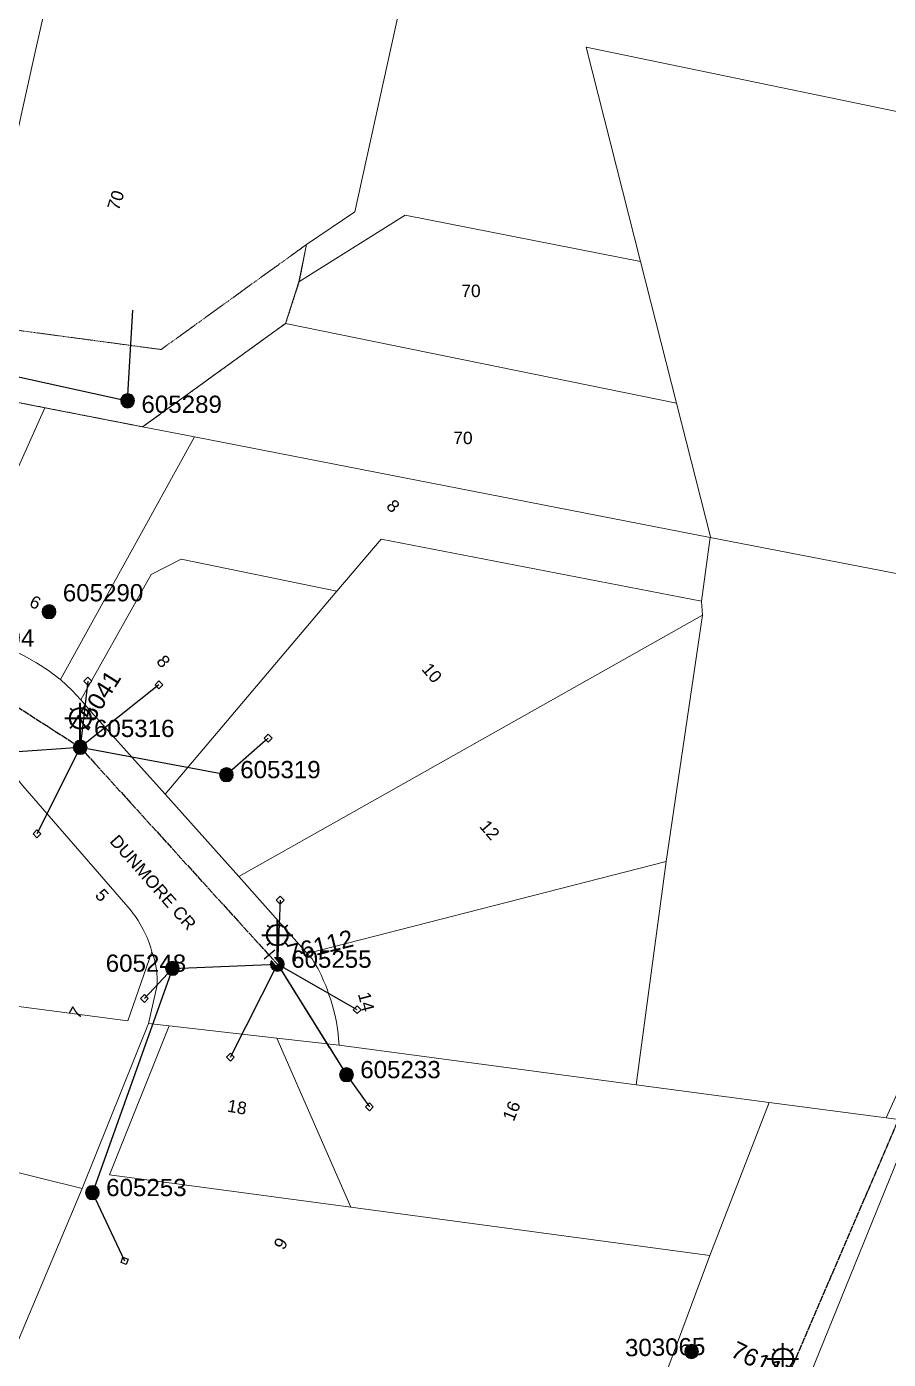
# Model space of a CAD drawing. Header units: metres. Extents: x 305150 to 308746, y 6239745 to 6243198.
# Drawn here: x 306942.7 to 307067.5, y 6241528.5 to 6241721.6 of the extents above; entities that cross this region are included whole.
import ezdxf
from ezdxf.enums import TextEntityAlignment as Align

# ---------------------------------------------------------------- set-up
doc = ezdxf.new("R2010")
doc.units = ezdxf.units.M
for name, pattern in [('Cable Exist OH', [1, 1, 0]), ('Dash', [5, 3, -2]), ('HIDDEN', [0.375, 0.25, -0.125]), ('HIDDEN2', [0.1875, 0.125, -0.0625])]:
    doc.linetypes.add(name, pattern=pattern)
doc.layers.get('0').update_dxf_attribs({"color": 6})
for name, color, linetype, lineweight in [('Cadastre Easements_SP_EXT', 9, 'Continuous', 5), ('Cadastre Land Parcels_SP_EXT', 9, 'Continuous', 5), ('Cadastre Other Property_SP_EXT', 9, 'HIDDEN', 5), ('Cadastre Roads_SP_EXT', 9, 'Continuous', 5)]:
    doc.layers.add(name, color=color, linetype=linetype, lineweight=lineweight)
for name, color, linetype in [('Equip_SP_SL_EXT', 7, 'Continuous'), ('Mains_HV_EXT', 7, 'Continuous'), ('Mains_LV_EXT', 7, 'Continuous'), ('Mains_SL_EXT', 7, 'Continuous'), ('Services_SP_EXT', 7, 'Continuous'), ('SupportsOH_SP_TR_HV_LV_SL_EXT', 7, 'Continuous')]:
    doc.layers.add(name, color=color, linetype=linetype)
doc.layers.get('0').freeze()
doc.styles.add('iecARIAL', font='arial.ttf', dxfattribs={"height": 2})
doc.styles.add('POLE_LABEL', font='arial.ttf')
doc.styles.get("Standard").update_dxf_attribs({"font": 'arial.ttf'})

# ---------------------------------------------------------------- blocks, each defined once
blk = doc.blocks.new('SL_LANTERN_EXT')
at = {"lineweight": 40}
for p, q in [((0, 1.97), (0, 6.47)), ((-2.25, 4.22), (2.25, 4.22)), ((-1.46, 5.68), (-1.06, 5.28)), ((1.46, 5.68), (1.06, 5.28)), ((-1.46, 2.76), (-1.06, 3.16)), ((0, 0), (0, 2.72)), ((1.46, 2.76), (1.06, 3.16))]:
    blk.add_line(p, q, dxfattribs=at)
blk.add_circle((0, 4.22), 1.5, dxfattribs=at)
at = {"style": 'iecARIAL', "flags": 8}
blk.add_attdef('ASSET_NUM', (1.5, 1.5), '', height=2.5, dxfattribs=at)
for tag, p, height, flags in [('OPERATING_VOLTAGE', (0.98, -1.65), 0.2, 9), ('ORIENTATION', (0.98, -1.85), 0.2, 9), ('OWNED_BY', (0.98, -2.05), 0.2, 9), ('CONSTRUCTED_VOLTAGE', (0.98, -0.65), 0.2, 9), ('CONTROL_TYPE', (0.98, -0.85), 0.2, 9), ('LANTERN_PURPOSE', (0.98, -1.05), 0.2, 9), ('LANTERN_TYPE', (0.98, -1.25), 0.2, 9), ('NO_PHASES', (0.98, -1.45), 0.2, 9), ('LNUMBER', (2.18, -3.25), 2.5, 8), ('STATE', (0.98, -2.25), 0.2, 9), ('USAGE', (0.98, -2.45), 0.2, 9), ('CEXIST', (0.98, -2.65), 0.2, 9), ('CNEW', (0.98, -2.85), 0.2, 9), ('CNUMBER', (0.98, -3.05), 0.2, 9), ('CREMOVE', (0.98, -3.25), 0.2, 9), ('CREPLACE', (0.98, -3.45), 0.2, 9), ('LKINGHEIGHT', (0.98, -3.65), 0.2, 9), ('LBRACKET', (0.98, -3.85), 0.2, 9), ('LBRACKETVOCAB', (0.98, -4.05), 0.2, 9), ('LCATEGORY', (0.98, -4.25), 0.2, 9), ('LCHARGE1', (0.98, -4.45), 0.2, 9), ('LCHARGE1PERCENT', (0.98, -4.65), 0.2, 9), ('LCHARGE2', (0.98, -4.85), 0.2, 9), ('LCHARGE2PERCENT', (0.98, -5.05), 0.2, 9), ('LCHARGE3', (0.98, -5.25), 0.2, 9), ('LCHARGE3PERCENT', (0.98, -5.45), 0.2, 9), ('LEXIST', (0.98, -5.65), 0.2, 9), ('LLAMP', (0.98, -5.85), 0.2, 9), ('LLAMPVOCAB', (0.98, -6.05), 0.2, 9), ('LMAST', (0.98, -6.25), 0.2, 9), ('LMASTVOCAB', (0.98, -6.45), 0.2, 9), ('LNEW', (0.98, -6.65), 0.2, 9), ('LANTNUMBER', (0.98, -6.85), 0.2, 9), ('LOUTREACH', (0.98, -7.25), 0.2, 9), ('LOUTREACHVOCAB', (0.98, -7.45), 0.2, 9), ('LRATECODE', (0.98, -7.65), 0.2, 9), ('LREMOVE', (0.98, -7.85), 0.2, 9), ('STREETNAME', (0.98, -9.25), 0.2, 9), ('SUBURB', (0.98, -9.45), 0.2, 1), ('LREPLACE', (0.98, -8.05), 0.2, 9), ('LTYPE', (0.98, -8.25), 0.2, 9), ('LTYPEVOCAB', (0.98, -8.45), 0.2, 9), ('LEGEND', (0.98, -8.65), 0.2, 9), ('LOCATION', (0.98, -8.85), 0.2, 9), ('NOTES', (0.98, -9.05), 0.2, 9)]:
    blk.add_attdef(tag, p, '', height=height, dxfattribs=dict(flags=flags))
blk = doc.blocks.new('CCP_EXT')
at = {"flags": 9}
for tag, p in [('STATE', (0, -1.8)), ('NOTES', (0, -2))]:
    blk.add_attdef(tag, text='', height=0.2, dxfattribs=at).set_placement(p, align=Align.MIDDLE_LEFT)
blk.add_wipeout([(0, 0.57), (0.57, 0), (0, -0.57), (-0.57, 0)])
blk.add_lwpolyline([(-0.57, 0), (0, 0.57), (0.57, 0), (0, -0.57), (-0.57, 0)])
at = {"flags": 1}
blk.add_attdef('Z', (0, 0), '', height=0.2, dxfattribs=at)
at = {"flags": 9}
for tag, p in [('CCP_TYPE', (0, 0)), ('CONSTRUCTED_VOLTAGE', (0, -0.2)), ('OPERATING_VOLTAGE', (0, -0.6)), ('ORIENTATION', (0, -0.8)), ('OWNED_BY', (0, -1)), ('NO_PHASES', (0, -0.4)), ('USAGE', (0, -1.2)), ('LEGEND', (0, -1.4)), ('LIFE_SUPPORT', (0, -1.6))]:
    blk.add_attdef(tag, text='', height=0.2, dxfattribs=at).set_placement(p, align=Align.MIDDLE_LEFT)
blk = doc.blocks.new('POLE_EXT')
blk.add_hatch(color=256).paths.add_polyline_path([(-1, 0, 1), (1, 0, 1)])
blk.add_lwpolyline([(-1, 0, 1), (1, 0, 1)], format="xyb", close=True)
for tag, height, flags, p in [('pNumber', 2.5, 8, (-17.84, 2.07)), ('OWNED_BY', 0.2, 9, (1.35, -0.4)), ('SPECIAL_USE', 0.2, 9, (1.35, -0.8)), ('STATE', 0.2, 9, (1.35, -1)), ('cLV', 0.2, 9, (1.35, -1.4)), ('hDepth', 0.2, 9, (1.35, -1.6)), ('hDia', 0.2, 9, (1.35, -1.8)), ('cHV', 0.2, 9, (1.35, -2)), ('PARENT', 0.2, 9, (1.35, -0.6)), ('USAGE', 0.2, 9, (1.35, -1.2)), ('cLinedev', 0.2, 9, (1.35, -3.4)), ('pExisting', 0.2, 9, (1.35, -3.8)), ('LBRACKET', 0.2, 9, (1.35, -2.2)), ('LExisting', 0.2, 9, (1.35, -2.4)), ('LANTNUMBER', 0.2, 9, (1.35, -2.6)), ('LOther', 0.2, 9, (1.35, -2.8)), ('LRemove', 0.2, 9, (1.35, -3)), ('LEGEND', 0.2, 9, (1.35, -3.2)), ('LOCATION', 0.2, 9, (1.35, -3.6)), ('pFooting', 0.2, 9, (1.35, -4.4)), ('pNew', 0.2, 9, (1.35, -4.6)), ('pRelocate', 0.2, 9, (1.35, -5)), ('pRemove', 0.2, 9, (1.35, -5.2)), ('pReplace', 0.2, 9, (1.35, -5.4)), ('pStay', 0.2, 9, (1.35, -5.6)), ('pType', 0.2, 9, (1.35, -5.8)), ('PFNUMBER', 0.2, 9, (1.35, -4)), ('NEWPFNUMBER', 0.2, 9, (1.35, -4.2)), ('cspan', 0.2, 9, (1.35, -6)), ('STREETNAME', 0.2, 9, (1.35, -6.2)), ('SUBURB', 0.2, 9, (1.35, -6.4)), ('OPERATED_BY', 0.2, 9, (1.36, -7.01)), ('NOTES', 0.2, 9, (1.35, -6.6)), ('MAINTAINED_BY', 0.2, 9, (1.36, -6.81))]:
    blk.add_attdef(tag, text='', height=height, dxfattribs=dict(flags=flags)).set_placement(p, align=Align.MIDDLE_LEFT)
at = {"style": 'POLE_LABEL'}
for tag, height, flags, p in [('ASSET_NUM', 2.5, 8, (2, 2)), ('STRUCTURE_PLANT_NUMBER', 0.2, 9, (1.35, 0.03)), ('STREET_CODE', 0.2, 9, (1.35, -0.2))]:
    blk.add_attdef(tag, text='', height=height, dxfattribs=dict(at, flags=flags)).set_placement(p, align=Align.MIDDLE_LEFT)
at = {"flags": 1}
blk.add_attdef('Z', (1.35, -7.33), '', height=0.2, dxfattribs=at)
blk = doc.blocks.new('End Shackle_EXT')
at = {"flags": 9}
for tag, p in [('USAGE', (0, -1.4)), ('NOTES', (0, -1.6))]:
    blk.add_attdef(tag, text='', height=0.2, dxfattribs=at).set_placement(p, align=Align.MIDDLE_LEFT)
blk.add_wipeout([(0, 0.25), (1.81, 0.25), (1.82, -0.25), (0, -0.25)])
blk.add_line((1.81, -1), (1.81, 1))
at = {"flags": 1}
blk.add_attdef('Z', (0, 0), '', height=0.2, dxfattribs=at)
at = {"flags": 9}
for tag, p in [('CONNECTOR_TYPE', (0, 0)), ('CONSTRUCTED_VOLTAGE', (0, -0.2)), ('OPERATING_VOLTAGE', (0, -0.6)), ('ORIENTATION', (0, -0.8)), ('OWNED_BY', (0, -1)), ('STATE', (0, -1.2)), ('NO_PHASES', (0, -0.4))]:
    blk.add_attdef(tag, text='', height=0.2, dxfattribs=at).set_placement(p, align=Align.MIDDLE_LEFT)

msp = doc.modelspace()

# ---------------------------------------------------------------- linework, layer by layer
at = {"layer": 'Cadastre Easements_SP_EXT', "linetype": 'Dash'}
msp.add_lwpolyline([(306982.16, 6241684.67), (306983.24, 6241690.07), (306962.19, 6241674.86), (306935.21, 6241678.48), (306907.36, 6241683.8), (306904.24, 6241674.46), (306934.58, 6241668.52), (306945.34, 6241666.42), (306959.51, 6241663.65), (306980.21, 6241678.62), (306982.16, 6241684.67)], close=True, dxfattribs=at)
at = {"layer": 'Cadastre Land Parcels_SP_EXT', "linetype": 'Continuous'}
for points in [[(306982.16, 6241684.67), (306983.24, 6241690.07), (306990.23, 6241694.81), (306996.78, 6241724.43), (306983.53, 6241727.19), (306963.07, 6241731.46), (306947.69, 6241734.67), (306943.9, 6241717.76), (306939.8, 6241699.21), (306935.21, 6241678.48), (306907.36, 6241683.8), (306904.24, 6241674.46), (306934.58, 6241668.52), (306945.34, 6241666.42), (306959.51, 6241663.65), (306980.21, 6241678.62), (306982.16, 6241684.67)], [(307031.64, 6241687.6), (306997.53, 6241694.32), (306982.16, 6241684.67), (306980.21, 6241678.62), (307036.86, 6241667.07), (307031.64, 6241687.6)], [(307036.86, 6241667.07), (306980.21, 6241678.62), (306959.51, 6241663.65), (306967.04, 6241662.19), (307041.74, 6241647.62), (307041.76, 6241647.73), (307036.86, 6241667.07)], [(306945.34, 6241666.42), (306939.93, 6241667.48), (306916.52, 6241636.65), (306930.78, 6241633.85), (306945.34, 6241666.42)], [(306959.51, 6241663.65), (306945.34, 6241666.42), (306930.78, 6241633.85), (306931.41, 6241633.78), (306932.53, 6241633.64), (306934.57, 6241633.27), (306936.57, 6241632.76), (306938.54, 6241632.13), (306940.46, 6241631.37), (306942.33, 6241630.48), (306944.13, 6241629.47), (306945.86, 6241628.34), (306947.52, 6241627.1), (306947.63, 6241627.01), (306967.04, 6241662.19), (306959.51, 6241663.65)], [(307041.74, 6241647.62), (306967.04, 6241662.19), (306947.63, 6241627.01), (306949.31, 6241625.44), (306950.55, 6241624.11), (306960.73, 6241642.23), (306965.11, 6241644.48), (306987.67, 6241639.86), (306994.05, 6241647.39), (307040.48, 6241638.38), (307041.74, 6241647.62)], [(307040.48, 6241638.38), (306994.05, 6241647.39), (306987.67, 6241639.86), (306962.78, 6241610.4), (306973.44, 6241598.46), (307040.62, 6241636.36), (307040.48, 6241638.38)], [(307067.23, 6241563.5), (307085.76, 6241604.49), (307096.94, 6241627.73), (307101.44, 6241636.08), (307041.74, 6241647.62), (307040.48, 6241638.38), (307040.62, 6241636.36), (307035.37, 6241600.65), (307030.99, 6241568.31), (307050.29, 6241565.75), (307067.23, 6241563.5)], [(306987.67, 6241639.86), (306965.11, 6241644.48), (306960.73, 6241642.23), (306950.55, 6241624.11), (306950.87, 6241623.77), (306951.99, 6241622.4), (306962.78, 6241610.4), (306987.67, 6241639.86)], [(307035.37, 6241600.65), (307040.62, 6241636.36), (306973.44, 6241598.46), (306983.36, 6241587.33), (307035.37, 6241600.65)], [(306960.85, 6241587.58), (306960.71, 6241588.14), (306960.46, 6241588.89), (306960.15, 6241589.63), (306959.89, 6241590.23), (306959.59, 6241590.81), (306959.17, 6241591.57), (306958.85, 6241592.13), (306958.48, 6241592.67), (306957.97, 6241593.37), (306957.7, 6241593.7), (306942.18, 6241611.64), (306941.52, 6241612.4), (306940.83, 6241613.12), (306940.1, 6241613.81), (306940.08, 6241613.82), (306929.01, 6241581.3), (306957.39, 6241577.55), (306960.85, 6241587.58)], [(307030.99, 6241568.31), (307035.37, 6241600.65), (306983.36, 6241587.33), (306983.87, 6241586.76), (306984.06, 6241586.54), (306984.43, 6241585.92), (306984.93, 6241585.1), (306985.36, 6241584.23), (306985.73, 6241583.34), (306986.04, 6241582.68), (306986.3, 6241582.01), (306986.51, 6241581.31), (306986.78, 6241580.63), (306986.99, 6241579.94), (306987.15, 6241579.23), (306987.42, 6241578.3), (306987.61, 6241577.36), (306987.74, 6241576.4), (306987.83, 6241575.69), (306987.91, 6241574.97), (306987.99, 6241574.05), (307030.99, 6241568.31)], [(306960.37, 6241577.16), (306961.63, 6241582.72), (306961.64, 6241583.66), (306961.58, 6241584.6), (306961.44, 6241585.53), (306961.23, 6241586.44), (306960.95, 6241587.34), (306960.85, 6241587.58), (306957.39, 6241577.55), (306929.01, 6241581.3), (306927.25, 6241581.54), (306924.16, 6241559.88), (306925.99, 6241559.41), (306950.75, 6241553.28), (306960.37, 6241577.16)], [(306963.36, 6241576.82), (306960.37, 6241577.16), (306950.75, 6241553.28), (306941.29, 6241530.73), (306937.38, 6241521.45), (307025.72, 6241509.69), (307034.34, 6241523.79), (307041.68, 6241543.57), (306989.67, 6241550.55), (306954.69, 6241555.25), (306963.36, 6241576.82)], [(306978.96, 6241575.07), (306963.36, 6241576.82), (306954.69, 6241555.25), (306989.67, 6241550.55), (306978.96, 6241575.07)], [(306987.99, 6241574.05), (306978.96, 6241575.07), (306989.67, 6241550.55), (307041.68, 6241543.57), (307050.29, 6241565.75), (307030.99, 6241568.31), (306987.99, 6241574.05)], [(306925.99, 6241559.41), (306920.23, 6241545.93), (306914.22, 6241543.35), (306871.82, 6241559.14), (306871.45, 6241556.31), (306941.29, 6241530.73), (306950.75, 6241553.28), (306925.99, 6241559.41)]]:
    msp.add_lwpolyline(points, close=True, dxfattribs=at)
for points in [[(307118.2, 6241699.13), (307023.77, 6241718.69), (307031.64, 6241687.6), (307036.86, 6241667.07), (307041.76, 6241647.73), (307041.74, 6241647.62), (307101.44, 6241636.08)], [(307085.76, 6241604.49), (307067.23, 6241563.5), (307071.17, 6241562.98)], [(307070.91, 6241562.45), (307050.63, 6241512.5)]]:
    msp.add_lwpolyline(points, dxfattribs=at)
at = {"layer": 'Cadastre Other Property_SP_EXT', "linetype": 'HIDDEN2'}
msp.add_lwpolyline([(306962.19, 6241674.86), (306935.18, 6241678.48), (306907.37, 6241683.8), (306904.24, 6241674.46), (306959.51, 6241663.65), (306980.24, 6241678.65), (306982.23, 6241684.76), (306983.24, 6241690.07), (306962.19, 6241674.86)], close=True, dxfattribs=at)
at = {"layer": 'Mains_HV_EXT', "linetype": 'Cable Exist OH'}
msp.add_lwpolyline([(307078.43, 6241585.19), (307052.26, 6241524.36)], dxfattribs=at)
at = {"layer": 'Services_SP_EXT'}
for points in [[(306891.42, 6241681.92), (306957.34, 6241667.43)], [(306957.34, 6241667.43), (306958.08, 6241680.58)], [(306950.47, 6241617.2), (306931.02, 6241615.84)], [(306963.82, 6241585.17), (306979.03, 6241585.76)]]:
    msp.add_lwpolyline(points, dxfattribs=at)

# ---------------------------------------------------------------- block references
at = {"layer": 'Equip_SP_SL_EXT'}
ref = msp.add_blockref('SL_LANTERN_EXT', (306950.47, 6241617.2), dxfattribs=at)
ref.add_attrib('ASSET_NUM', '75041', dxfattribs={"layer": '0', "height": 2.5, "rotation": 57.7615, "style": 'iecARIAL'}).set_placement((306951.97, 6241618.7), align=Align.BOTTOM_LEFT)
ref = msp.add_blockref('SL_LANTERN_EXT', (306979.03, 6241585.76), dxfattribs=at)
ref.add_attrib('ASSET_NUM', '76112', dxfattribs={"layer": '0', "height": 2.5, "rotation": 14.0362, "style": 'iecARIAL'}).set_placement((306980.53, 6241587.26), align=Align.MIDDLE_LEFT)
ref = msp.add_blockref('SL_LANTERN_EXT', (307052.26, 6241524.36), dxfattribs=at)
ref.add_attrib('ASSET_NUM', '76117', dxfattribs={"layer": '0', "height": 2.5, "rotation": 333.8802, "style": 'iecARIAL'}).set_placement((307053.76, 6241525.86), align=Align.MIDDLE_RIGHT)
at = {"layer": 'SupportsOH_SP_TR_HV_LV_SL_EXT'}
ref = msp.add_blockref('POLE_EXT', (306957.34, 6241667.43), dxfattribs=dict(at, rotation=359.9389754475345))
ref.add_attrib('ASSET_NUM', '605289', dxfattribs={"layer": '0', "height": 2.5, "rotation": 359.9458, "style": 'POLE_LABEL'}).set_placement((306959.34, 6241668.18), align=Align.TOP_LEFT)
ref = msp.add_blockref('POLE_EXT', (306945.95, 6241636.86), dxfattribs=at)
ref.add_attrib('ASSET_NUM', '605290', dxfattribs={"layer": '0', "height": 2.5, "rotation": 0.0122, "style": 'POLE_LABEL'}).set_placement((306947.95, 6241637.61), align=Align.BOTTOM_LEFT)
ref = msp.add_blockref('POLE_EXT', (306930.18, 6241630.3), dxfattribs=at)
ref.add_attrib('ASSET_NUM', '289094', dxfattribs={"layer": '0', "height": 2.5, "rotation": 0.0046, "style": 'POLE_LABEL'}).set_placement((306932.18, 6241631.05), align=Align.BOTTOM_LEFT)
ref = msp.add_blockref('POLE_EXT', (306950.47, 6241617.2), dxfattribs=at)
ref.add_attrib('ASSET_NUM', '605316', dxfattribs={"layer": '0', "height": 2.5, "style": 'POLE_LABEL'}).set_placement((306952.47, 6241617.95), align=Align.BOTTOM_LEFT)
ref = msp.add_blockref('POLE_EXT', (306971.65, 6241613.23), dxfattribs=at)
ref.add_attrib('ASSET_NUM', '605319', dxfattribs={"layer": '0', "height": 2.5, "style": 'POLE_LABEL'}).set_placement((306973.65, 6241613.98), align=Align.MIDDLE_LEFT)
ref = msp.add_blockref('POLE_EXT', (306963.82, 6241585.17), dxfattribs=at)
ref.add_attrib('ASSET_NUM', '605248', dxfattribs={"layer": '0', "height": 2.5, "rotation": 359.9771, "style": 'POLE_LABEL'}).set_placement((306965.82, 6241585.92), align=Align.MIDDLE_RIGHT)
ref = msp.add_blockref('POLE_EXT', (306979.03, 6241585.76), dxfattribs=at)
ref.add_attrib('ASSET_NUM', '605255', dxfattribs={"layer": '0', "height": 2.5, "style": 'POLE_LABEL'}).set_placement((306981.03, 6241586.51), align=Align.MIDDLE_LEFT)
ref = msp.add_blockref('POLE_EXT', (306989.04, 6241569.75), dxfattribs=at)
ref.add_attrib('ASSET_NUM', '605233', dxfattribs={"layer": '0', "height": 2.5, "style": 'POLE_LABEL'}).set_placement((306991.04, 6241570.5), align=Align.MIDDLE_LEFT)
ref = msp.add_blockref('POLE_EXT', (306952.23, 6241552.66), dxfattribs=at)
ref.add_attrib('ASSET_NUM', '605253', dxfattribs={"layer": '0', "height": 2.5, "style": 'POLE_LABEL'}).set_placement((306954.23, 6241553.41), align=Align.MIDDLE_LEFT)
ref = msp.add_blockref('POLE_EXT', (307039.04, 6241529.64), dxfattribs=at)
ref.add_attrib('ASSET_NUM', '303065', dxfattribs={"layer": '0', "height": 2.5, "rotation": 1, "style": 'POLE_LABEL'}).set_placement((307041.04, 6241530.39), align=Align.MIDDLE_RIGHT)

# ---------------------------------------------------------------- texts
at = {"layer": 'Cadastre Land Parcels_SP_EXT'}
for s, rotation, p in [('70', 72.226, (306956.05, 6241694.89)), ('8', 315.444, (306994.68, 6241652.03)), ('6', 334.5526, (306942.95, 6241637.7)), ('8', 310.7492, (306961.39, 6241629.61)), ('10', 310.7483, (306999.84, 6241628.47)), ('12', 310.747, (307008.2, 6241605.7)), ('5', 312.5547, (306952.5, 6241595.69)), ('14', 284.363, (306990.69, 6241581.46)), ('7', 61.0889, (306950.3, 6241577.71)), ('18', 350.3471, (306971.67, 6241564.42)), ('16', 68.0194, (307013.26, 6241562.88)), ('9', 59.3309, (306979.93, 6241544.23))]:
    msp.add_text(s, height=1.8, rotation=rotation, dxfattribs=at).set_placement(p)
for p in [(307005.68, 6241682.46), (307004.52, 6241661.15)]:
    msp.add_text('70', height=1.8, dxfattribs=at).set_placement(p)
at = {"layer": 'Cadastre Roads_SP_EXT'}
msp.add_text('DUNMORE CR', height=1.8, rotation=311.3807, dxfattribs=at).set_placement((306954.63, 6241603.53))

# ---------------------------------------------------------------- next in the draw order: block references
at = {"layer": 'Services_SP_EXT'}
for p in [(306951.58, 6241626.79), (306961.88, 6241626.27), (306977.69, 6241618.52), (306944.2, 6241604.67), (306979.43, 6241595.04), (306959.76, 6241580.81), (306990.6, 6241579.18), (306972.22, 6241572.31), (306992.36, 6241565.11)]:
    msp.add_blockref('CCP_EXT', p, dxfattribs=at)
at = {"layer": 'Services_SP_EXT', "rotation": 115.2679735033452}
msp.add_blockref('CCP_EXT', (306956.9, 6241542.78), dxfattribs=at)

# ---------------------------------------------------------------- next in the draw order: linework, layer by layer
at = {"layer": 'Cadastre Roads_SP_EXT', "linetype": 'Continuous'}
msp.add_lwpolyline([(306942.18, 6241611.64), (306957.7, 6241593.7), (306957.97, 6241593.37), (306958.48, 6241592.67), (306958.85, 6241592.13), (306959.17, 6241591.57), (306959.59, 6241590.81), (306959.89, 6241590.23), (306960.15, 6241589.63), (306960.46, 6241588.89), (306960.71, 6241588.14), (306960.85, 6241587.58), (306960.95, 6241587.34), (306961.23, 6241586.44), (306961.44, 6241585.53), (306961.58, 6241584.6), (306961.64, 6241583.66), (306961.63, 6241582.72), (306960.37, 6241577.16), (306963.36, 6241576.82), (306978.96, 6241575.07), (306987.99, 6241574.05), (306987.91, 6241574.97), (306987.83, 6241575.69), (306987.74, 6241576.4), (306987.61, 6241577.36), (306987.42, 6241578.3), (306987.15, 6241579.23), (306986.99, 6241579.94), (306986.78, 6241580.63), (306986.51, 6241581.31), (306986.3, 6241582.01), (306986.04, 6241582.68), (306985.73, 6241583.34), (306985.36, 6241584.23), (306984.93, 6241585.1), (306984.43, 6241585.92), (306984.06, 6241586.54), (306983.87, 6241586.76), (306983.36, 6241587.33), (306973.44, 6241598.46), (306962.78, 6241610.4), (306951.99, 6241622.4), (306950.87, 6241623.77), (306950.55, 6241624.11), (306949.31, 6241625.44), (306947.63, 6241627.01), (306947.52, 6241627.1), (306945.86, 6241628.34), (306944.13, 6241629.47), (306942.33, 6241630.48)], dxfattribs=at)
at = {"layer": 'Mains_LV_EXT', "linetype": 'Cable Exist OH'}
msp.add_lwpolyline([(306930.18, 6241630.3), (306950.47, 6241617.2)], dxfattribs=at)
at = {"layer": 'Mains_SL_EXT', "linetype": 'Cable Exist OH'}
msp.add_lwpolyline([(306874.9, 6241640.8), (306902.41, 6241635.58), (306930.18, 6241630.3), (306950.47, 6241617.2)], dxfattribs=at)
at = {"layer": 'Services_SP_EXT'}
for points in [[(306951.58, 6241626.79), (306950.47, 6241617.2)], [(306961.88, 6241626.27), (306950.47, 6241617.2)], [(306950.47, 6241617.2), (306944.2, 6241604.67)], [(306977.69, 6241618.52), (306971.65, 6241613.23), (306950.47, 6241617.2)], [(306979.43, 6241595.04), (306979.03, 6241585.76)], [(306963.82, 6241585.17), (306952.23, 6241552.66), (306956.9, 6241542.78)], [(306959.76, 6241580.81), (306963.82, 6241585.17)], [(306972.22, 6241572.31), (306979.03, 6241585.76)], [(306990.6, 6241579.18), (306979.03, 6241585.76)], [(306979.03, 6241585.76), (306989.04, 6241569.75), (306992.36, 6241565.11)]]:
    msp.add_lwpolyline(points, dxfattribs=at)

# ---------------------------------------------------------------- next in the draw order: block references
at = {"layer": 'Mains_LV_EXT', "rotation": 129.6826762821792}
msp.add_blockref('End Shackle_EXT', (306979.03, 6241585.76), dxfattribs=at)

# ---------------------------------------------------------------- next in the draw order: linework, layer by layer
at = {"layer": 'Mains_LV_EXT', "linetype": 'Cable Exist OH'}
msp.add_lwpolyline([(306950.47, 6241617.2), (306979.03, 6241585.76)], dxfattribs=at)
at = {"layer": 'Mains_SL_EXT', "linetype": 'Cable Exist OH'}
for points in [[(306950.47, 6241617.2), (306979.03, 6241585.76)], [(306979.03, 6241585.76), (306989.04, 6241569.75)]]:
    msp.add_lwpolyline(points, dxfattribs=at)

doc.saveas('drawing.dxf')
